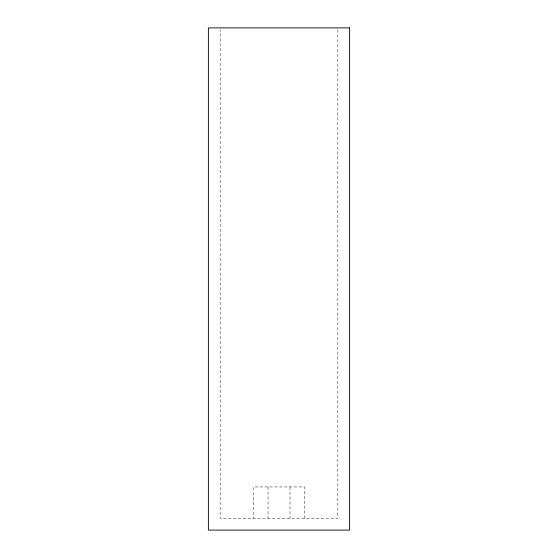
<?xml version="1.0" encoding="UTF-8"?>
<svg xmlns="http://www.w3.org/2000/svg" width="558" height="558" viewBox="0 0 558 558"><rect width="100%" height="100%" fill="white"/><g stroke="black" fill="none" stroke-linecap="round" stroke-linejoin="round"><path stroke-width="0.42" stroke-dasharray="2.79 2.09" d="M337.841 29.644L337.841 518.333L220.166 518.333L220.166 29.644M304.522 518.333L304.522 486.946L253.513 486.946L253.513 518.333M290 486.946L290 518.333M268.028 486.946L268.028 518.333"/><path stroke-width="0.84" d="M349.608 27.9L208.392 27.9L208.392 530.1L349.608 530.1L349.608 27.9"/></g></svg>
